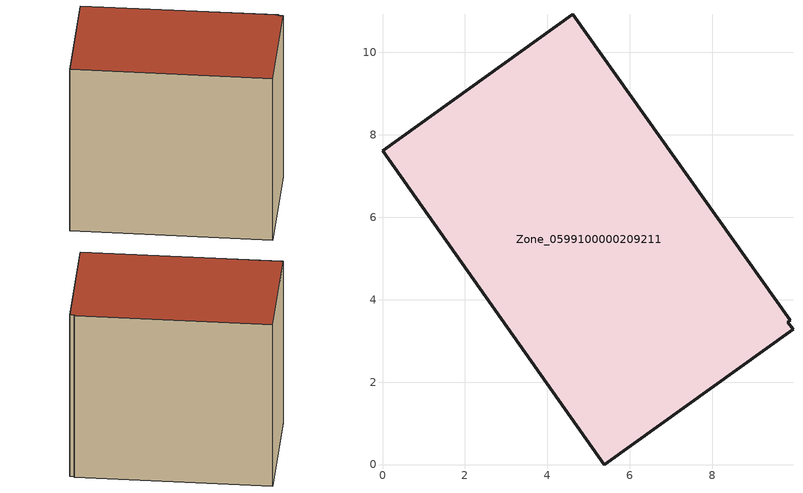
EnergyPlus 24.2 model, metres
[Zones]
Zone_0599100000209211
 floor ground (C_G): 0,7.61 4.62,10.92 9.89,3.5 9.83,3.46 9.96,3.29 5.37,0 z0
 wall outside (C_F): 4.62,10.92 0,7.61 5.37,0 9.96,3.29 9.83,3.46 9.89,3.5 4.62,10.92 z0:8.57
 roof outside (C_R): 9.96,3.29 9.83,3.46 9.89,3.5 4.62,10.92 0,7.61 5.37,0 z8.57
[BUILDING]
Pand.0599100000209211: North Axis=0; Terrain=City; Loads Convergence Tolerance Value=0.04; Temperature Convergence Tolerance Value=0.4; Solar Distribution=FullExterior; Maximum Number of Warmup Days=25; Minimum Number of Warmup Days=1
[Site:Location]
Rotterdam.The.Hague.AP_ZH_NLD Design_Conditions: Latitude=51.96; Longitude=4.45; Time Zone=1; Elevation=-4.5
[SITE:GROUNDTEMPERATURE:BUILDINGSURFACE]
18, 18, 18, 18, 18, 18, 18, 18, 18, 18, 18, 18
[MATERIAL] Thermal Absorptance=0.9; Solar Absorptance=0.7; Visible Absorptance=0.7
Name | Roughness | Thickness | Conductivity | Density | Specific Heat
G.TI.1975-1991 | MediumSmooth | 0.15 | 0.288461 | 540 | 1210
F.TI.1975-1991 | Rough | 0.3 | 0.230769 | 1920 | 840
R.TI.1975-1991 | MediumRough | 0.2 | 0.153846 | 1500 | 1000
[CONSTRUCTION]
C_G: G.TI.1975-1991
C_F: F.TI.1975-1991
C_R: R.TI.1975-1991
[ZONE]
Zone_0599100000209211: Type=1; Multiplier=1; Ceiling Height=Autocalculate; Volume=Autocalculate; Floor Area=autocalculate; Part of Total Floor Area=Yes
[ZONEINFILTRATION:DESIGNFLOWRATE]
Infil_Zone_0599100000209211: Zone or ZoneList or Space or SpaceList=Zone_0599100000209211; Schedule=AlwaysOn; Design Flow Rate Calculation Method=Flow/Area; Flow Rate per Floor Area=0.003; Constant Term Coefficient=1; Temperature Term Coefficient=0; Velocity Term Coefficient=0; Velocity Squared Term Coefficient=0
[HVACTEMPLATE:ZONE:IDEALLOADSAIRSYSTEM]
Zone_0599100000209211: Maximum Heating Supply Air Temperature=50; Minimum Cooling Supply Air Temperature=13; Maximum Heating Supply Air Humidity Ratio=0.0156; Minimum Cooling Supply Air Humidity Ratio=0.0077; Heating Limit=NoLimit; Cooling Limit=NoLimit; Dehumidification Control Type=ConstantSensibleHeatRatio; Cooling Sensible Heat Ratio=0.7; Dehumidification Setpoint=60; Humidification Control Type=None; Humidification Setpoint=30; Outdoor Air Method=None; Outdoor Air Flow Rate per Person=0.00944; Outdoor Air Flow Rate per Zone Floor Area=0; Outdoor Air Flow Rate per Zone=0; Demand Controlled Ventilation Type=None; Outdoor Air Economizer Type=NoEconomizer; Heat Recovery Type=None; Sensible Heat Recovery Effectiveness=0.7; Latent Heat Recovery Effectiveness=0.65
[ZONECONTROL:THERMOSTAT]
ThermostatControl_Zone_0599100000209211: Zone or ZoneList=Zone_0599100000209211; Control Type Schedule=DualSetpointControlType; Control 1=Thermostat_Zone_0599100000209211; Temperature Difference Between Cutout And Setpoint=0
[THERMOSTATSETPOINT:DUALSETPOINT]
Thermostat_Zone_0599100000209211: Heating Setpoint Temperature Schedule=HeatingSetpoint_Zone_0599100000209211; Cooling Setpoint Temperature Schedule=CoolingSetpoint_Zone_0599100000209211
[SCHEDULE:COMPACT]
HeatingSetpoint_Zone_0599100000209211: Through: 12/31, For: AllDays, Until: 24:00, 21
CoolingSetpoint_Zone_0599100000209211: Through: 12/31, For: AllDays, Until: 24:00, 24
DualSetpointControlType: Through: 12/31, For: AllDays, Until: 24:00, 4
AlwaysOn: Through: 12/31, For: AllDays, Until: 24:00, 1
